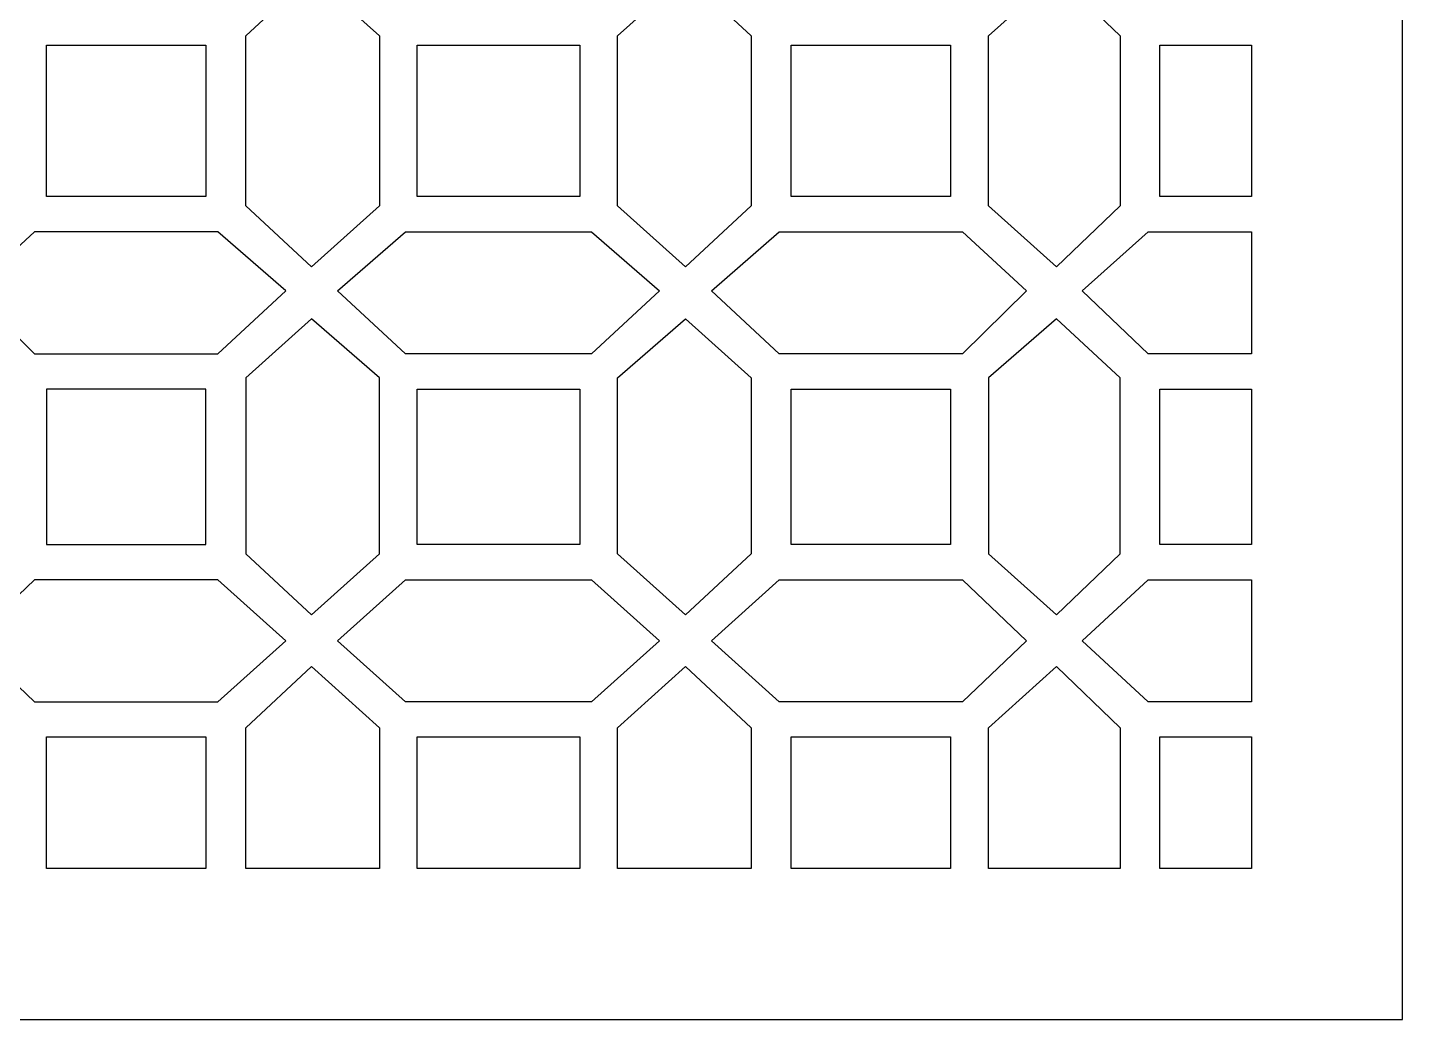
# Model space of a CAD drawing. Header units: centimetres. Extents: x -15.2 to -1.9, y -9.5 to 9.5.
# Drawn here: x -12.348 to -9.087, y -9.5 to -7.147 of the extents above; entities that cross this region are included whole.
import ezdxf

# ---------------------------------------------------------------- set-up
doc = ezdxf.new("R2010")
doc.units = ezdxf.units.CM
doc.header["$MEASUREMENT"] = 0
doc.layers.add('layer 1', color=7, linetype='Continuous')

msp = doc.modelspace()

# ---------------------------------------------------------------- linework, layer by layer
at = {"layer": 'layer 1', "color": 250}
for points, knots in [([(-15.18113, 9.50001), (-15.18113, 9.50001), (-9.08679, 9.50001), (-9.08679, 9.50001), (-9.08679, 9.50001), (-9.08679, 9.50001), (-9.08679, -9.5), (-9.08679, -9.5), (-9.08679, -9.5), (-9.08679, -9.5), (-15.18113, -9.5), (-15.18113, -9.5), (-15.18113, -9.5), (-15.18113, -9.5), (-15.18113, 9.50001), (-15.18113, 9.50001)], [0, 0, 0, 0, 0.2, 0.2, 0.2, 0.2, 0.4, 0.4, 0.4, 0.4, 0.6, 0.6, 0.6, 0.6, 1, 1, 1, 1]), ([(-11.51323, -7.36801), (-11.51323, -7.36801), (-11.51323, -7.16629), (-11.51323, -7.16629), (-11.51323, -7.16629), (-11.51323, -7.16629), (-11.67397, -7.02145), (-11.67397, -7.02145), (-11.67397, -7.02145), (-11.67397, -7.02145), (-11.83, -7.16628), (-11.83, -7.16628), (-11.83, -7.16628), (-11.83, -7.16628), (-11.82999, -7.36801), (-11.82999, -7.36801), (-11.82999, -7.36801), (-11.82999, -7.36801), (-11.83, -7.56974), (-11.83, -7.56974), (-11.83, -7.56974), (-11.83, -7.56974), (-11.67397, -7.71457), (-11.67397, -7.71457), (-11.67397, -7.71457), (-11.67397, -7.71457), (-11.51323, -7.56973), (-11.51323, -7.56973), (-11.51323, -7.56973), (-11.51323, -7.56973), (-11.51323, -7.36801), (-11.51323, -7.36801)], [0, 0, 0, 0, 0.1111111, 0.1111111, 0.1111111, 0.1111111, 0.2222222, 0.2222222, 0.2222222, 0.2222222, 0.3333333, 0.3333333, 0.3333333, 0.3333333, 0.4444444, 0.4444444, 0.4444444, 0.4444444, 0.5555556, 0.5555556, 0.5555556, 0.5555556, 0.6666667, 0.6666667, 0.6666667, 0.6666667, 0.7777778, 0.7777778, 0.7777778, 0.7777778, 1, 1, 1, 1]), ([(-10.63136, -7.36801), (-10.63136, -7.36801), (-10.63135, -7.16628), (-10.63135, -7.16628), (-10.63135, -7.16628), (-10.63135, -7.16628), (-10.78738, -7.02145), (-10.78738, -7.02145), (-10.78738, -7.02145), (-10.78738, -7.02145), (-10.94812, -7.16629), (-10.94812, -7.16629), (-10.94812, -7.16629), (-10.94812, -7.16629), (-10.94812, -7.36801), (-10.94812, -7.36801), (-10.94812, -7.36801), (-10.94812, -7.36801), (-10.94812, -7.56973), (-10.94812, -7.56973), (-10.94812, -7.56973), (-10.94812, -7.56973), (-10.78738, -7.71457), (-10.78738, -7.71457), (-10.78738, -7.71457), (-10.78738, -7.71457), (-10.63135, -7.56974), (-10.63135, -7.56974), (-10.63135, -7.56974), (-10.63135, -7.56974), (-10.63136, -7.36801), (-10.63136, -7.36801)], [0, 0, 0, 0, 0.1111111, 0.1111111, 0.1111111, 0.1111111, 0.2222222, 0.2222222, 0.2222222, 0.2222222, 0.3333333, 0.3333333, 0.3333333, 0.3333333, 0.4444444, 0.4444444, 0.4444444, 0.4444444, 0.5555556, 0.5555556, 0.5555556, 0.5555556, 0.6666667, 0.6666667, 0.6666667, 0.6666667, 0.7777778, 0.7777778, 0.7777778, 0.7777778, 1, 1, 1, 1]), ([(-9.75637, -7.36801), (-9.75637, -7.36801), (-9.75637, -7.16628), (-9.75637, -7.16628), (-9.75637, -7.16628), (-9.75637, -7.16628), (-9.9077, -7.02145), (-9.9077, -7.02145), (-9.9077, -7.02145), (-9.9077, -7.02145), (-10.06866, -7.16628), (-10.06866, -7.16628), (-10.06866, -7.16628), (-10.06866, -7.16628), (-10.06866, -7.36801), (-10.06866, -7.36801), (-10.06866, -7.36801), (-10.06866, -7.36801), (-10.06866, -7.56974), (-10.06866, -7.56974), (-10.06866, -7.56974), (-10.06866, -7.56974), (-9.9077, -7.71457), (-9.9077, -7.71457), (-9.9077, -7.71457), (-9.9077, -7.71457), (-9.75637, -7.56974), (-9.75637, -7.56974), (-9.75637, -7.56974), (-9.75637, -7.56974), (-9.75637, -7.36801), (-9.75637, -7.36801)], [0, 0, 0, 0, 0.1111111, 0.1111111, 0.1111111, 0.1111111, 0.2222222, 0.2222222, 0.2222222, 0.2222222, 0.3333333, 0.3333333, 0.3333333, 0.3333333, 0.4444444, 0.4444444, 0.4444444, 0.4444444, 0.5555556, 0.5555556, 0.5555556, 0.5555556, 0.6666667, 0.6666667, 0.6666667, 0.6666667, 0.7777778, 0.7777778, 0.7777778, 0.7777778, 1, 1, 1, 1]), ([(-11.9246, -7.36801), (-11.9246, -7.36801), (-11.9246, -7.18835), (-11.9246, -7.18835), (-11.9246, -7.18835), (-11.9246, -7.18835), (-12.30278, -7.18835), (-12.30278, -7.18835), (-12.30278, -7.18835), (-12.30278, -7.18835), (-12.30279, -7.36801), (-12.30279, -7.36801), (-12.30279, -7.36801), (-12.30279, -7.36801), (-12.30278, -7.54767), (-12.30278, -7.54767), (-12.30278, -7.54767), (-12.30278, -7.54767), (-11.9246, -7.54767), (-11.9246, -7.54767), (-11.9246, -7.54767), (-11.9246, -7.54767), (-11.9246, -7.36801), (-11.9246, -7.36801)], [0, 0, 0, 0, 0.1428571, 0.1428571, 0.1428571, 0.1428571, 0.2857143, 0.2857143, 0.2857143, 0.2857143, 0.4285714, 0.4285714, 0.4285714, 0.4285714, 0.5714286, 0.5714286, 0.5714286, 0.5714286, 0.7142857, 0.7142857, 0.7142857, 0.7142857, 1, 1, 1, 1]), ([(-11.03802, -7.36801), (-11.03802, -7.36801), (-11.03802, -7.18835), (-11.03802, -7.18835), (-11.03802, -7.18835), (-11.03802, -7.18835), (-11.23067, -7.18835), (-11.23067, -7.18835), (-11.23067, -7.18835), (-11.23067, -7.18835), (-11.42333, -7.18835), (-11.42333, -7.18835), (-11.42333, -7.18835), (-11.42333, -7.18835), (-11.42333, -7.36801), (-11.42333, -7.36801), (-11.42333, -7.36801), (-11.42333, -7.36801), (-11.42333, -7.54767), (-11.42333, -7.54767), (-11.42333, -7.54767), (-11.42333, -7.54767), (-11.23067, -7.54767), (-11.23067, -7.54767), (-11.23067, -7.54767), (-11.23067, -7.54767), (-11.03802, -7.54767), (-11.03802, -7.54767), (-11.03802, -7.54767), (-11.03802, -7.54767), (-11.03802, -7.36801), (-11.03802, -7.36801)], [0, 0, 0, 0, 0.1111111, 0.1111111, 0.1111111, 0.1111111, 0.2222222, 0.2222222, 0.2222222, 0.2222222, 0.3333333, 0.3333333, 0.3333333, 0.3333333, 0.4444444, 0.4444444, 0.4444444, 0.4444444, 0.5555556, 0.5555556, 0.5555556, 0.5555556, 0.6666667, 0.6666667, 0.6666667, 0.6666667, 0.7777778, 0.7777778, 0.7777778, 0.7777778, 1, 1, 1, 1]), ([(-10.15856, -7.36801), (-10.15856, -7.36801), (-10.15856, -7.18835), (-10.15856, -7.18835), (-10.15856, -7.18835), (-10.15856, -7.18835), (-10.53675, -7.18835), (-10.53675, -7.18835), (-10.53675, -7.18835), (-10.53675, -7.18835), (-10.53675, -7.36801), (-10.53675, -7.36801), (-10.53675, -7.36801), (-10.53675, -7.36801), (-10.53675, -7.54767), (-10.53675, -7.54767), (-10.53675, -7.54767), (-10.53675, -7.54767), (-10.15856, -7.54767), (-10.15856, -7.54767), (-10.15856, -7.54767), (-10.15856, -7.54767), (-10.15856, -7.36801), (-10.15856, -7.36801)], [0, 0, 0, 0, 0.1428571, 0.1428571, 0.1428571, 0.1428571, 0.2857143, 0.2857143, 0.2857143, 0.2857143, 0.4285714, 0.4285714, 0.4285714, 0.4285714, 0.5714286, 0.5714286, 0.5714286, 0.5714286, 0.7142857, 0.7142857, 0.7142857, 0.7142857, 1, 1, 1, 1]), ([(-9.44528, -7.18835), (-9.44528, -7.18835), (-9.46679, -7.18835), (-9.46679, -7.18835), (-9.46679, -7.18835), (-9.46679, -7.18835), (-9.662, -7.18835), (-9.662, -7.18835), (-9.662, -7.18835), (-9.662, -7.18835), (-9.662, -7.36801), (-9.662, -7.36801), (-9.662, -7.36801), (-9.662, -7.36801), (-9.662, -7.54767), (-9.662, -7.54767), (-9.662, -7.54767), (-9.662, -7.54767), (-9.46679, -7.54767), (-9.46679, -7.54767), (-9.46679, -7.54767), (-9.46679, -7.54767), (-9.44528, -7.54767), (-9.44528, -7.54767), (-9.44528, -7.54767), (-9.44528, -7.54767), (-9.44528, -7.18835), (-9.44528, -7.18835)], [0, 0, 0, 0, 0.125, 0.125, 0.125, 0.125, 0.25, 0.25, 0.25, 0.25, 0.375, 0.375, 0.375, 0.375, 0.5, 0.5, 0.5, 0.5, 0.625, 0.625, 0.625, 0.625, 0.75, 0.75, 0.75, 0.75, 1, 1, 1, 1]), ([(-11.89636, -7.63111), (-11.89636, -7.63111), (-11.73539, -7.77158), (-11.73539, -7.77158), (-11.73539, -7.77158), (-11.73539, -7.77158), (-11.89635, -7.92101), (-11.89635, -7.92101), (-11.89635, -7.92101), (-11.89635, -7.92101), (-12.33126, -7.92101), (-12.33126, -7.92101), (-12.33126, -7.92101), (-12.33126, -7.92101), (-12.48259, -7.77159), (-12.48259, -7.77159), (-12.48259, -7.77159), (-12.48259, -7.77159), (-12.33126, -7.63112), (-12.33126, -7.63112), (-12.33126, -7.63112), (-12.33126, -7.63112), (-11.89636, -7.63111), (-11.89636, -7.63111)], [0, 0, 0, 0, 0.1428571, 0.1428571, 0.1428571, 0.1428571, 0.2857143, 0.2857143, 0.2857143, 0.2857143, 0.4285714, 0.4285714, 0.4285714, 0.4285714, 0.5714286, 0.5714286, 0.5714286, 0.5714286, 0.7142857, 0.7142857, 0.7142857, 0.7142857, 1, 1, 1, 1]), ([(-11.23067, -7.92101), (-11.23067, -7.92101), (-11.00978, -7.92101), (-11.00978, -7.92101), (-11.00978, -7.92101), (-11.00978, -7.92101), (-10.84904, -7.77159), (-10.84904, -7.77159), (-10.84904, -7.77159), (-10.84904, -7.77159), (-11.00978, -7.63112), (-11.00978, -7.63112), (-11.00978, -7.63112), (-11.00978, -7.63112), (-11.23067, -7.63112), (-11.23067, -7.63112), (-11.23067, -7.63112), (-11.23067, -7.63112), (-11.45157, -7.63112), (-11.45157, -7.63112), (-11.45157, -7.63112), (-11.45157, -7.63112), (-11.61231, -7.77159), (-11.61231, -7.77159), (-11.61231, -7.77159), (-11.61231, -7.77159), (-11.45157, -7.92101), (-11.45157, -7.92101), (-11.45157, -7.92101), (-11.45157, -7.92101), (-11.23067, -7.92101), (-11.23067, -7.92101)], [0, 0, 0, 0, 0.1111111, 0.1111111, 0.1111111, 0.1111111, 0.2222222, 0.2222222, 0.2222222, 0.2222222, 0.3333333, 0.3333333, 0.3333333, 0.3333333, 0.4444444, 0.4444444, 0.4444444, 0.4444444, 0.5555556, 0.5555556, 0.5555556, 0.5555556, 0.6666667, 0.6666667, 0.6666667, 0.6666667, 0.7777778, 0.7777778, 0.7777778, 0.7777778, 1, 1, 1, 1]), ([(-10.565, -7.63111), (-10.565, -7.63111), (-10.72596, -7.77158), (-10.72596, -7.77158), (-10.72596, -7.77158), (-10.72596, -7.77158), (-10.565, -7.92101), (-10.565, -7.92101), (-10.565, -7.92101), (-10.565, -7.92101), (-10.13009, -7.92101), (-10.13009, -7.92101), (-10.13009, -7.92101), (-10.13009, -7.92101), (-9.97876, -7.77159), (-9.97876, -7.77159), (-9.97876, -7.77159), (-9.97876, -7.77159), (-10.13009, -7.63112), (-10.13009, -7.63112), (-10.13009, -7.63112), (-10.13009, -7.63112), (-10.565, -7.63111), (-10.565, -7.63111)], [0, 0, 0, 0, 0.1428571, 0.1428571, 0.1428571, 0.1428571, 0.2857143, 0.2857143, 0.2857143, 0.2857143, 0.4285714, 0.4285714, 0.4285714, 0.4285714, 0.5714286, 0.5714286, 0.5714286, 0.5714286, 0.7142857, 0.7142857, 0.7142857, 0.7142857, 1, 1, 1, 1]), ([(-9.44528, -7.63112), (-9.44528, -7.63112), (-9.46679, -7.63112), (-9.46679, -7.63112), (-9.46679, -7.63112), (-9.46679, -7.63112), (-9.69025, -7.63112), (-9.69025, -7.63112), (-9.69025, -7.63112), (-9.69025, -7.63112), (-9.84626, -7.77159), (-9.84626, -7.77159), (-9.84626, -7.77159), (-9.84626, -7.77159), (-9.69025, -7.92101), (-9.69025, -7.92101), (-9.69025, -7.92101), (-9.69025, -7.92101), (-9.46679, -7.92101), (-9.46679, -7.92101), (-9.46679, -7.92101), (-9.46679, -7.92101), (-9.44528, -7.92101), (-9.44528, -7.92101), (-9.44528, -7.92101), (-9.44528, -7.92101), (-9.44528, -7.63112), (-9.44528, -7.63112)], [0, 0, 0, 0, 0.125, 0.125, 0.125, 0.125, 0.25, 0.25, 0.25, 0.25, 0.375, 0.375, 0.375, 0.375, 0.5, 0.5, 0.5, 0.5, 0.625, 0.625, 0.625, 0.625, 0.75, 0.75, 0.75, 0.75, 1, 1, 1, 1]), ([(-11.82999, -8.39506), (-11.82999, -8.39506), (-11.83, -7.97803), (-11.83, -7.97803), (-11.83, -7.97803), (-11.83, -7.97803), (-11.67395, -7.83756), (-11.67395, -7.83756), (-11.67395, -7.83756), (-11.67395, -7.83756), (-11.51323, -7.97803), (-11.51323, -7.97803), (-11.51323, -7.97803), (-11.51323, -7.97803), (-11.51323, -8.39506), (-11.51323, -8.39506), (-11.51323, -8.39506), (-11.51323, -8.39506), (-11.67397, -8.54011), (-11.67397, -8.54011), (-11.67397, -8.54011), (-11.67397, -8.54011), (-11.82999, -8.39506), (-11.82999, -8.39506)], [0, 0, 0, 0, 0.1428571, 0.1428571, 0.1428571, 0.1428571, 0.2857143, 0.2857143, 0.2857143, 0.2857143, 0.4285714, 0.4285714, 0.4285714, 0.4285714, 0.5714286, 0.5714286, 0.5714286, 0.5714286, 0.7142857, 0.7142857, 0.7142857, 0.7142857, 1, 1, 1, 1]), ([(-10.63136, -8.39506), (-10.63136, -8.39506), (-10.63135, -7.97803), (-10.63135, -7.97803), (-10.63135, -7.97803), (-10.63135, -7.97803), (-10.7874, -7.83756), (-10.7874, -7.83756), (-10.7874, -7.83756), (-10.7874, -7.83756), (-10.94812, -7.97803), (-10.94812, -7.97803), (-10.94812, -7.97803), (-10.94812, -7.97803), (-10.94812, -8.39506), (-10.94812, -8.39506), (-10.94812, -8.39506), (-10.94812, -8.39506), (-10.78738, -8.54011), (-10.78738, -8.54011), (-10.78738, -8.54011), (-10.78738, -8.54011), (-10.63136, -8.39506), (-10.63136, -8.39506)], [0, 0, 0, 0, 0.1428571, 0.1428571, 0.1428571, 0.1428571, 0.2857143, 0.2857143, 0.2857143, 0.2857143, 0.4285714, 0.4285714, 0.4285714, 0.4285714, 0.5714286, 0.5714286, 0.5714286, 0.5714286, 0.7142857, 0.7142857, 0.7142857, 0.7142857, 1, 1, 1, 1]), ([(-10.06866, -8.39506), (-10.06866, -8.39506), (-10.06866, -7.97803), (-10.06866, -7.97803), (-10.06866, -7.97803), (-10.06866, -7.97803), (-9.90769, -7.83756), (-9.90769, -7.83756), (-9.90769, -7.83756), (-9.90769, -7.83756), (-9.75637, -7.97803), (-9.75637, -7.97803), (-9.75637, -7.97803), (-9.75637, -7.97803), (-9.75637, -8.39506), (-9.75637, -8.39506), (-9.75637, -8.39506), (-9.75637, -8.39506), (-9.90769, -8.54011), (-9.90769, -8.54011), (-9.90769, -8.54011), (-9.90769, -8.54011), (-10.06866, -8.39506), (-10.06866, -8.39506)], [0, 0, 0, 0, 0.1428571, 0.1428571, 0.1428571, 0.1428571, 0.2857143, 0.2857143, 0.2857143, 0.2857143, 0.4285714, 0.4285714, 0.4285714, 0.4285714, 0.5714286, 0.5714286, 0.5714286, 0.5714286, 0.7142857, 0.7142857, 0.7142857, 0.7142857, 1, 1, 1, 1]), ([(-11.9246, -8.37321), (-11.9246, -8.37321), (-12.30279, -8.37321), (-12.30279, -8.37321), (-12.30279, -8.37321), (-12.30279, -8.37321), (-12.30278, -8.00445), (-12.30278, -8.00445), (-12.30278, -8.00445), (-12.30278, -8.00445), (-11.9246, -8.00445), (-11.9246, -8.00445), (-11.9246, -8.00445), (-11.9246, -8.00445), (-11.9246, -8.37321), (-11.9246, -8.37321)], [0, 0, 0, 0, 0.2, 0.2, 0.2, 0.2, 0.4, 0.4, 0.4, 0.4, 0.6, 0.6, 0.6, 0.6, 1, 1, 1, 1]), ([(-11.23067, -8.37321), (-11.23067, -8.37321), (-11.03802, -8.37321), (-11.03802, -8.37321), (-11.03802, -8.37321), (-11.03802, -8.37321), (-11.03802, -8.00445), (-11.03802, -8.00445), (-11.03802, -8.00445), (-11.03802, -8.00445), (-11.23067, -8.00445), (-11.23067, -8.00445), (-11.23067, -8.00445), (-11.23067, -8.00445), (-11.42333, -8.00445), (-11.42333, -8.00445), (-11.42333, -8.00445), (-11.42333, -8.00445), (-11.42333, -8.37321), (-11.42333, -8.37321), (-11.42333, -8.37321), (-11.42333, -8.37321), (-11.23067, -8.37321), (-11.23067, -8.37321)], [0, 0, 0, 0, 0.1428571, 0.1428571, 0.1428571, 0.1428571, 0.2857143, 0.2857143, 0.2857143, 0.2857143, 0.4285714, 0.4285714, 0.4285714, 0.4285714, 0.5714286, 0.5714286, 0.5714286, 0.5714286, 0.7142857, 0.7142857, 0.7142857, 0.7142857, 1, 1, 1, 1]), ([(-10.53675, -8.37321), (-10.53675, -8.37321), (-10.15856, -8.37321), (-10.15856, -8.37321), (-10.15856, -8.37321), (-10.15856, -8.37321), (-10.15856, -8.00445), (-10.15856, -8.00445), (-10.15856, -8.00445), (-10.15856, -8.00445), (-10.53675, -8.00445), (-10.53675, -8.00445), (-10.53675, -8.00445), (-10.53675, -8.00445), (-10.53675, -8.37321), (-10.53675, -8.37321)], [0, 0, 0, 0, 0.2, 0.2, 0.2, 0.2, 0.4, 0.4, 0.4, 0.4, 0.6, 0.6, 0.6, 0.6, 1, 1, 1, 1]), ([(-9.44528, -8.00445), (-9.44528, -8.00445), (-9.46679, -8.00445), (-9.46679, -8.00445), (-9.46679, -8.00445), (-9.46679, -8.00445), (-9.662, -8.00446), (-9.662, -8.00446), (-9.662, -8.00446), (-9.662, -8.00446), (-9.66201, -8.3732), (-9.66201, -8.3732), (-9.66201, -8.3732), (-9.66201, -8.3732), (-9.46679, -8.3732), (-9.46679, -8.3732), (-9.46679, -8.3732), (-9.46679, -8.3732), (-9.44528, -8.3732), (-9.44528, -8.3732), (-9.44528, -8.3732), (-9.44528, -8.3732), (-9.44528, -8.00445), (-9.44528, -8.00445)], [0, 0, 0, 0, 0.1428571, 0.1428571, 0.1428571, 0.1428571, 0.2857143, 0.2857143, 0.2857143, 0.2857143, 0.4285714, 0.4285714, 0.4285714, 0.4285714, 0.5714286, 0.5714286, 0.5714286, 0.5714286, 0.7142857, 0.7142857, 0.7142857, 0.7142857, 1, 1, 1, 1]), ([(-11.89636, -8.45667), (-11.89636, -8.45667), (-11.73539, -8.60128), (-11.73539, -8.60128), (-11.73539, -8.60128), (-11.73539, -8.60128), (-11.89635, -8.74634), (-11.89635, -8.74634), (-11.89635, -8.74634), (-11.89635, -8.74634), (-12.33126, -8.74633), (-12.33126, -8.74633), (-12.33126, -8.74633), (-12.33126, -8.74633), (-12.48259, -8.60128), (-12.48259, -8.60128), (-12.48259, -8.60128), (-12.48259, -8.60128), (-12.33126, -8.45667), (-12.33126, -8.45667), (-12.33126, -8.45667), (-12.33126, -8.45667), (-11.89636, -8.45667), (-11.89636, -8.45667)], [0, 0, 0, 0, 0.1428571, 0.1428571, 0.1428571, 0.1428571, 0.2857143, 0.2857143, 0.2857143, 0.2857143, 0.4285714, 0.4285714, 0.4285714, 0.4285714, 0.5714286, 0.5714286, 0.5714286, 0.5714286, 0.7142857, 0.7142857, 0.7142857, 0.7142857, 1, 1, 1, 1]), ([(-11.23067, -8.74633), (-11.23067, -8.74633), (-11.00978, -8.74633), (-11.00978, -8.74633), (-11.00978, -8.74633), (-11.00978, -8.74633), (-10.84904, -8.60128), (-10.84904, -8.60128), (-10.84904, -8.60128), (-10.84904, -8.60128), (-11.00978, -8.45667), (-11.00978, -8.45667), (-11.00978, -8.45667), (-11.00978, -8.45667), (-11.23067, -8.45666), (-11.23067, -8.45666), (-11.23067, -8.45666), (-11.23067, -8.45666), (-11.45157, -8.45667), (-11.45157, -8.45667), (-11.45157, -8.45667), (-11.45157, -8.45667), (-11.61231, -8.60128), (-11.61231, -8.60128), (-11.61231, -8.60128), (-11.61231, -8.60128), (-11.45157, -8.74633), (-11.45157, -8.74633), (-11.45157, -8.74633), (-11.45157, -8.74633), (-11.23067, -8.74633), (-11.23067, -8.74633)], [0, 0, 0, 0, 0.1111111, 0.1111111, 0.1111111, 0.1111111, 0.2222222, 0.2222222, 0.2222222, 0.2222222, 0.3333333, 0.3333333, 0.3333333, 0.3333333, 0.4444444, 0.4444444, 0.4444444, 0.4444444, 0.5555556, 0.5555556, 0.5555556, 0.5555556, 0.6666667, 0.6666667, 0.6666667, 0.6666667, 0.7777778, 0.7777778, 0.7777778, 0.7777778, 1, 1, 1, 1]), ([(-10.565, -8.45667), (-10.565, -8.45667), (-10.72596, -8.60128), (-10.72596, -8.60128), (-10.72596, -8.60128), (-10.72596, -8.60128), (-10.565, -8.74634), (-10.565, -8.74634), (-10.565, -8.74634), (-10.565, -8.74634), (-10.13009, -8.74633), (-10.13009, -8.74633), (-10.13009, -8.74633), (-10.13009, -8.74633), (-9.97876, -8.60128), (-9.97876, -8.60128), (-9.97876, -8.60128), (-9.97876, -8.60128), (-10.13009, -8.45667), (-10.13009, -8.45667), (-10.13009, -8.45667), (-10.13009, -8.45667), (-10.565, -8.45667), (-10.565, -8.45667)], [0, 0, 0, 0, 0.1428571, 0.1428571, 0.1428571, 0.1428571, 0.2857143, 0.2857143, 0.2857143, 0.2857143, 0.4285714, 0.4285714, 0.4285714, 0.4285714, 0.5714286, 0.5714286, 0.5714286, 0.5714286, 0.7142857, 0.7142857, 0.7142857, 0.7142857, 1, 1, 1, 1]), ([(-9.44528, -8.45666), (-9.44528, -8.45666), (-9.46679, -8.45666), (-9.46679, -8.45666), (-9.46679, -8.45666), (-9.46679, -8.45666), (-9.69024, -8.45666), (-9.69024, -8.45666), (-9.69024, -8.45666), (-9.69024, -8.45666), (-9.84626, -8.60128), (-9.84626, -8.60128), (-9.84626, -8.60128), (-9.84626, -8.60128), (-9.69025, -8.74634), (-9.69025, -8.74634), (-9.69025, -8.74634), (-9.69025, -8.74634), (-9.46679, -8.74633), (-9.46679, -8.74633), (-9.46679, -8.74633), (-9.46679, -8.74633), (-9.44528, -8.74634), (-9.44528, -8.74634), (-9.44528, -8.74634), (-9.44528, -8.74634), (-9.44528, -8.45666), (-9.44528, -8.45666)], [0, 0, 0, 0, 0.125, 0.125, 0.125, 0.125, 0.25, 0.25, 0.25, 0.25, 0.375, 0.375, 0.375, 0.375, 0.5, 0.5, 0.5, 0.5, 0.625, 0.625, 0.625, 0.625, 0.75, 0.75, 0.75, 0.75, 1, 1, 1, 1]), ([(-11.51323, -9.14151), (-11.51323, -9.14151), (-11.51323, -9.01038), (-11.51323, -9.01038), (-11.51323, -9.01038), (-11.51323, -9.01038), (-11.51323, -8.80772), (-11.51323, -8.80772), (-11.51323, -8.80772), (-11.51323, -8.80772), (-11.67397, -8.66288), (-11.67397, -8.66288), (-11.67397, -8.66288), (-11.67397, -8.66288), (-11.82999, -8.80772), (-11.82999, -8.80772), (-11.82999, -8.80772), (-11.82999, -8.80772), (-11.82999, -9.01038), (-11.82999, -9.01038), (-11.82999, -9.01038), (-11.82999, -9.01038), (-11.82999, -9.14151), (-11.82999, -9.14151), (-11.82999, -9.14151), (-11.82999, -9.14151), (-11.51323, -9.14151), (-11.51323, -9.14151)], [0, 0, 0, 0, 0.125, 0.125, 0.125, 0.125, 0.25, 0.25, 0.25, 0.25, 0.375, 0.375, 0.375, 0.375, 0.5, 0.5, 0.5, 0.5, 0.625, 0.625, 0.625, 0.625, 0.75, 0.75, 0.75, 0.75, 1, 1, 1, 1]), ([(-10.63136, -9.14151), (-10.63136, -9.14151), (-10.63136, -9.01038), (-10.63136, -9.01038), (-10.63136, -9.01038), (-10.63136, -9.01038), (-10.63136, -8.80772), (-10.63136, -8.80772), (-10.63136, -8.80772), (-10.63136, -8.80772), (-10.78738, -8.66288), (-10.78738, -8.66288), (-10.78738, -8.66288), (-10.78738, -8.66288), (-10.94812, -8.80772), (-10.94812, -8.80772), (-10.94812, -8.80772), (-10.94812, -8.80772), (-10.94812, -9.01038), (-10.94812, -9.01038), (-10.94812, -9.01038), (-10.94812, -9.01038), (-10.94812, -9.14151), (-10.94812, -9.14151), (-10.94812, -9.14151), (-10.94812, -9.14151), (-10.63136, -9.14151), (-10.63136, -9.14151)], [0, 0, 0, 0, 0.125, 0.125, 0.125, 0.125, 0.25, 0.25, 0.25, 0.25, 0.375, 0.375, 0.375, 0.375, 0.5, 0.5, 0.5, 0.5, 0.625, 0.625, 0.625, 0.625, 0.75, 0.75, 0.75, 0.75, 1, 1, 1, 1]), ([(-9.75637, -9.14151), (-9.75637, -9.14151), (-9.75637, -9.01038), (-9.75637, -9.01038), (-9.75637, -9.01038), (-9.75637, -9.01038), (-9.75637, -8.80772), (-9.75637, -8.80772), (-9.75637, -8.80772), (-9.75637, -8.80772), (-9.90769, -8.66288), (-9.90769, -8.66288), (-9.90769, -8.66288), (-9.90769, -8.66288), (-10.06866, -8.80772), (-10.06866, -8.80772), (-10.06866, -8.80772), (-10.06866, -8.80772), (-10.06866, -9.01038), (-10.06866, -9.01038), (-10.06866, -9.01038), (-10.06866, -9.01038), (-10.06866, -9.14151), (-10.06866, -9.14151), (-10.06866, -9.14151), (-10.06866, -9.14151), (-9.75637, -9.14151), (-9.75637, -9.14151)], [0, 0, 0, 0, 0.125, 0.125, 0.125, 0.125, 0.25, 0.25, 0.25, 0.25, 0.375, 0.375, 0.375, 0.375, 0.5, 0.5, 0.5, 0.5, 0.625, 0.625, 0.625, 0.625, 0.75, 0.75, 0.75, 0.75, 1, 1, 1, 1]), ([(-11.9246, -9.14151), (-11.9246, -9.14151), (-11.9246, -9.01038), (-11.9246, -9.01038), (-11.9246, -9.01038), (-11.9246, -9.01038), (-11.9246, -8.82957), (-11.9246, -8.82957), (-11.9246, -8.82957), (-11.9246, -8.82957), (-12.30279, -8.82957), (-12.30279, -8.82957), (-12.30279, -8.82957), (-12.30279, -8.82957), (-12.30279, -9.01038), (-12.30279, -9.01038), (-12.30279, -9.01038), (-12.30279, -9.01038), (-12.30279, -9.14151), (-12.30279, -9.14151), (-12.30279, -9.14151), (-12.30279, -9.14151), (-11.9246, -9.14151), (-11.9246, -9.14151)], [0, 0, 0, 0, 0.1428571, 0.1428571, 0.1428571, 0.1428571, 0.2857143, 0.2857143, 0.2857143, 0.2857143, 0.4285714, 0.4285714, 0.4285714, 0.4285714, 0.5714286, 0.5714286, 0.5714286, 0.5714286, 0.7142857, 0.7142857, 0.7142857, 0.7142857, 1, 1, 1, 1]), ([(-11.03802, -9.14151), (-11.03802, -9.14151), (-11.03802, -9.01038), (-11.03802, -9.01038), (-11.03802, -9.01038), (-11.03802, -9.01038), (-11.03802, -8.82957), (-11.03802, -8.82957), (-11.03802, -8.82957), (-11.03802, -8.82957), (-11.23067, -8.82957), (-11.23067, -8.82957), (-11.23067, -8.82957), (-11.23067, -8.82957), (-11.42333, -8.82957), (-11.42333, -8.82957), (-11.42333, -8.82957), (-11.42333, -8.82957), (-11.42333, -9.01038), (-11.42333, -9.01038), (-11.42333, -9.01038), (-11.42333, -9.01038), (-11.42333, -9.14151), (-11.42333, -9.14151), (-11.42333, -9.14151), (-11.42333, -9.14151), (-11.03802, -9.14151), (-11.03802, -9.14151)], [0, 0, 0, 0, 0.125, 0.125, 0.125, 0.125, 0.25, 0.25, 0.25, 0.25, 0.375, 0.375, 0.375, 0.375, 0.5, 0.5, 0.5, 0.5, 0.625, 0.625, 0.625, 0.625, 0.75, 0.75, 0.75, 0.75, 1, 1, 1, 1]), ([(-10.15856, -9.14151), (-10.15856, -9.14151), (-10.15856, -9.01038), (-10.15856, -9.01038), (-10.15856, -9.01038), (-10.15856, -9.01038), (-10.15856, -8.82957), (-10.15856, -8.82957), (-10.15856, -8.82957), (-10.15856, -8.82957), (-10.53675, -8.82957), (-10.53675, -8.82957), (-10.53675, -8.82957), (-10.53675, -8.82957), (-10.53675, -9.01038), (-10.53675, -9.01038), (-10.53675, -9.01038), (-10.53675, -9.01038), (-10.53675, -9.14151), (-10.53675, -9.14151), (-10.53675, -9.14151), (-10.53675, -9.14151), (-10.15856, -9.14151), (-10.15856, -9.14151)], [0, 0, 0, 0, 0.1428571, 0.1428571, 0.1428571, 0.1428571, 0.2857143, 0.2857143, 0.2857143, 0.2857143, 0.4285714, 0.4285714, 0.4285714, 0.4285714, 0.5714286, 0.5714286, 0.5714286, 0.5714286, 0.7142857, 0.7142857, 0.7142857, 0.7142857, 1, 1, 1, 1]), ([(-9.44528, -8.82957), (-9.44528, -8.82957), (-9.46679, -8.82957), (-9.46679, -8.82957), (-9.46679, -8.82957), (-9.46679, -8.82957), (-9.662, -8.82957), (-9.662, -8.82957), (-9.662, -8.82957), (-9.662, -8.82957), (-9.662, -9.01038), (-9.662, -9.01038), (-9.662, -9.01038), (-9.662, -9.01038), (-9.662, -9.14151), (-9.662, -9.14151), (-9.662, -9.14151), (-9.662, -9.14151), (-9.44528, -9.14151), (-9.44528, -9.14151), (-9.44528, -9.14151), (-9.44528, -9.14151), (-9.44528, -8.82957), (-9.44528, -8.82957)], [0, 0, 0, 0, 0.1428571, 0.1428571, 0.1428571, 0.1428571, 0.2857143, 0.2857143, 0.2857143, 0.2857143, 0.4285714, 0.4285714, 0.4285714, 0.4285714, 0.5714286, 0.5714286, 0.5714286, 0.5714286, 0.7142857, 0.7142857, 0.7142857, 0.7142857, 1, 1, 1, 1])]:
    msp.add_open_spline(points, degree=3, knots=knots, dxfattribs=at)

doc.saveas('drawing.dxf')
